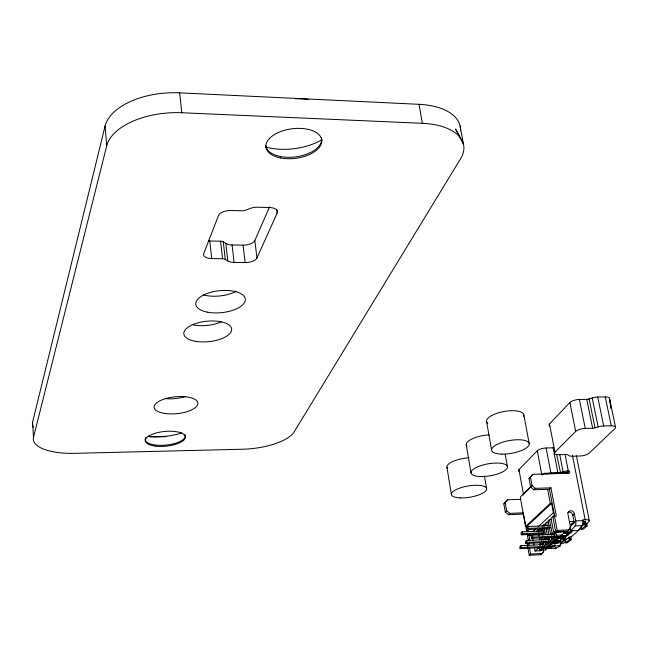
<?xml version="1.0" encoding="UTF-8"?>
<svg xmlns="http://www.w3.org/2000/svg" width="648" height="648" viewBox="0 0 648 648"><rect width="100%" height="100%" fill="white"/><g stroke="black" fill="none" stroke-linecap="round" stroke-linejoin="round"><path stroke-width="0.97" d="M419.037 104.312L422.342 123.306A60.685 31.128 -9.8 0 1 460.598 158.711L294.208 431.827A44.096 16.232 -6.7 0 1 242.668 449.226L74.447 453.341A46.348 17.131 -4.3 0 1 33.494 437.327L32.594 422.172L105.073 126.077A63.844 34.522 -4.1 0 1 179.666 92.85L419.037 104.312A60.369 31.614 -9.8 0 1 460.445 130.661M33.494 437.327L106.734 145.735L105.073 126.077M256.956 257.985L277.166 213.046A10.498 5.152 -6.7 0 0 269.325 207.514L257.653 207.222A10.522 5.176 -6.4 0 0 249.755 208.583L245.697 210.211A4.544 2.244 -6.1 0 1 242.32 210.794L230.923 210.511A10.554 5.176 -5.9 0 0 218.498 215.557L203.699 253.619A10.141 4.763 -5.6 0 0 211.71 258.593L222.564 258.746A4.301 2.001 -5.8 0 1 225.277 259.386L227.821 260.958A10.036 4.682 -6.1 0 0 234.106 262.432L245.155 262.578A10.012 4.666 -6.3 0 0 256.956 257.985L254.81 240.53L269.633 206.761M551.035 536.665L551.594 539.63L557.499 539.363L559.135 537.152M557.499 539.363L560.083 536.585M554.413 515.071L551.003 518.189L553.578 531.822L554.226 531.239L554.68 533.604L554.024 534.179L554.558 537.014L560.488 536.746L561.581 535.272M560.488 536.746L564.651 532.057L572.087 531.741L570.588 533.045L565.761 533.264M542.822 474.741L544.263 473.315L544.693 473.769L560.674 473.267L560.528 472.53L563.072 471.76A6.934 2.203 -10.6 0 1 568.28 470.894L568.474 470.885A1.247 1.053 45.5 0 1 569.827 472.011A1.247 1.053 45.5 0 1 568.928 473.194L532.737 474.336L530.501 477.22L532.065 485.635L535.353 488.357L550.946 487.823L556.332 516.067L554.494 516.14L552.995 517.509L555.701 531.765L567.648 531.239L570.645 527.918L567.98 514.164A3.54 3.013 47.6 0 1 570.54 510.729A3.54 3.013 47.6 0 1 574.379 513.905L575.748 520.903A4.018 1.693 86.9 0 1 575.1 525.876L570.945 530.825L570.062 527.213L573.877 522.644A1.004 0.421 86.9 0 0 574.039 521.405L572.84 515.273A3.532 3.005 47.6 0 0 567.842 512.406M527.075 543.445L529.23 555.279L540.797 554.712L543.656 551.545L543.316 549.707M540.797 554.712L543.656 551.545M534.495 548.103L535.029 551.027L539.015 547.495L539.533 550.282L545.349 549.998L547.511 547.09M545.349 549.998L548.321 546.888M542.668 542.449L542.951 544.004L542.327 544.555L542.846 547.358L548.686 547.074L550.849 544.158M548.686 547.074L551.221 544.344M545.187 541.858L545.738 544.798L551.602 544.531L552.687 543.065M551.602 544.531L554.696 541.048M548.33 536.495L548.654 542.23L554.534 541.955L556.713 539.023M554.534 541.955L557.653 538.456M550.946 487.823L549.464 489.232L533.895 489.775L530.623 487.061L529.06 478.661L532.737 474.336M526.719 531.644L523.519 514.083L508.445 514.682L505.294 512.074L503.844 503.925L507.36 499.786L520.644 499.292M503.844 503.925L507.36 499.786M581.256 526.751L585.209 523.333L587.015 523.252L588.765 521.745A7.007 2.033 -10.5 0 0 585.152 519.647L582.876 519.745L583.038 520.595A4.018 1.709 86.9 0 1 582.39 525.56L578.202 530.501L570.945 530.825M549.836 426.044A7.128 2.47 -10.8 0 1 549.488 423.954L569.9 402.497A7.347 2.616 -11.2 0 1 579.385 399.452L586.74 399.338A3.159 1.126 -11.3 0 0 589.097 398.941L592.191 397.961A7.347 2.608 -11.4 0 1 597.699 397.03L605.248 396.924A7.339 2.6 -11.5 0 1 609.363 399.192M523.017 495.169A6.739 2.098 -10.1 0 1 523.463 494.286L518.943 469.638L537.281 450.741A6.885 2.292 -10.5 0 1 546.118 447.987L553.068 447.809A2.965 0.988 -10.6 0 0 553.757 447.76M554.955 452.215L575.683 431.43A7.403 2.511 -11 0 1 585.257 428.433L592.653 428.271A3.183 1.085 -11.2 0 0 595.034 427.874L598.145 426.902A7.403 2.503 -11.3 0 1 603.701 425.979L611.299 425.817A7.395 2.495 -11.4 0 1 614.968 428.522L589.113 453.203A7.128 2.333 -10.9 0 1 579.928 456.022L572.605 456.224A7.136 2.341 -10.8 0 1 568.839 455.585L567.599 454.791A3.054 1.004 -10.7 0 0 565.979 454.515L558.811 454.71A7.177 2.373 -10.7 0 1 554.955 452.215L549.488 423.954M529.06 478.661L530.501 477.22M531.303 486.113L520.506 496.781L520.368 497.769L525.601 526.476L526.848 526.427L551.586 503.302L553.384 512.73L538.026 526.832M505.294 512.074L506.631 510.745L505.173 502.597M530.623 487.061L532.065 485.635M523.463 494.286L531.32 486.526M508.445 514.682L509.79 513.37L523.114 512.843M533.895 489.775L535.353 488.357M560.528 472.53L566.968 472.327L568.474 470.885M566.676 473.275L568.013 471.995M525.601 526.476L550.306 503.35L551.586 503.302M544.328 530.842L522.207 531.814L520.984 532.956L521.316 534.819L544.093 533.806M549.593 525.593L527.877 526.524L526.63 527.691L526.97 529.57L549.909 528.574M521.316 534.819L522.547 533.677L544.369 532.713M526.97 529.57L528.217 528.404L550.192 527.456M529.983 534.219L528.517 535.564L532.162 535.402M532.907 531.538L535.831 528.849M543.056 544.604L521.008 545.632L519.785 546.75L520.117 548.621L548.945 547.252L550.217 546.143M548.864 539.452L526.654 540.473L525.407 541.606L525.755 543.494L554.785 542.141L556.073 541.015M534.341 533.409L531.133 536.382L531.481 538.277L560.723 536.949L562.035 535.799M536.52 531.425L537.97 530.096L539.897 530.007M542.263 526.176L543.704 524.856L545.64 524.775M548.548 522.126L546.604 522.207L545.146 523.535L545.511 525.471M551.48 519.453L549.528 519.534L548.062 520.87L550.662 534.697M520.117 548.621L521.34 547.503L543.243 546.466M525.755 543.494L526.994 542.36L549.059 541.339M531.481 538.277L532.745 537.119L554.963 536.123M540.116 545.616L539.833 544.069L540.456 543.51L543.372 543.372M545.883 540.489L545.592 538.934L546.232 538.366L549.164 538.237M551.748 535.288L551.448 533.717L552.096 533.142L555.053 533.004M572.84 515.273L574.379 513.905M529.23 555.279L530.631 554.04L542.222 553.473M555.701 531.765L557.207 530.429L569.179 529.902M554.558 537.014L556.527 535.28L555.984 532.437L557.393 531.19M539.533 550.282L541.404 548.621L547.236 548.346M542.846 547.358L544.288 546.078L550.136 545.802M545.738 544.798L547.196 543.518L553.068 543.243M548.654 542.23L550.12 540.934L556.016 540.659M551.594 539.63L553.076 538.326L558.989 538.059M542.157 549.577L540.821 550.751L535.029 551.027M563.339 530.931L561.921 532.178L555.984 532.437M564.651 532.057L563.331 533.215L569.689 532.931L571.026 531.773L570.127 527.14M569.114 529.254L570.645 527.918M554.494 542.919L555.02 545.689L553.748 546.799L548.402 547.05M558.228 540.732L558.584 542.587L557.758 543.308L551.489 543.599M560.358 537.791L560.885 540.586L560.058 541.307L554.672 541.558M563.671 538.164L564.513 537.435L564.157 535.564M566.32 532.583L566.862 535.394L566.012 536.131L560.585 536.374M565.793 538.294L560.317 543.048L560.455 543.777L565.939 539.031L565.793 538.294L560.269 538.545M582.576 523.754L585.468 521.243L585.622 521.996L581.28 525.755M571.074 536.998L569.309 537.079L564.886 540.894L565.696 542.87L567.454 542.789L571.155 539.622L570.888 538.237A0.98 0.405 86.7 0 1 571.074 536.998L581.637 527.893M566.101 541.283L564.999 542.23A6.772 1.904 -10.2 0 1 560.155 544.19M565.696 542.87L569.381 539.703L571.155 539.622M580.592 527.318A0.988 0.421 86.8 0 1 581.159 527.926L581.434 529.327L585.29 526.014L587.096 525.933L586.813 524.524A0.996 0.429 86.8 0 1 587.015 523.252M587.096 525.933L583.232 529.246L581.434 529.327M547.552 547.204A3.88 1.571 86.7 0 0 549.172 548.508L552.631 546.523M549.172 548.508L556.243 548.168L560.601 545.689L560.058 541.89L558.276 541.971M554.599 540.878L560.885 540.586M558.657 541.623L560.536 541.534M552.307 542.886L558.584 542.587M539.833 544.069L543.713 543.883M548.767 545.989L555.02 545.689M553.497 546.021L560.601 545.689M551.448 533.717L555.385 533.539M554.947 534.211L532.397 535.224L532.745 537.119M566.287 534.47L569.09 534.341L567.608 535.629L563.873 535.799M556.527 535.28L562.464 535.013M561.427 535.637L566.862 535.394M564.108 537.006L566.125 536.917L564.651 538.196L557.361 538.456M558.195 537.719L564.513 537.435M545.592 538.934L549.504 538.755M528.112 540.213L529.886 540.132L529.052 535.54M569.381 539.703L569.114 538.318L570.888 538.237M560.415 539.29L565.939 539.031M585.29 526.014L585.006 524.605L586.813 524.524M575.1 525.876L582.39 525.56M570.775 530.558L573.585 530.437M575.748 520.903L583.038 520.595M569.471 521.591L574.039 521.405M582.649 521.365L585.468 521.243M582.795 522.118L585.622 521.996M574.881 522.815L572.314 522.92L570.791 524.264L573.35 524.151M553.384 512.73L553.935 512.706M544.263 473.315L559.337 472.846A3.321 1.256 8.8 0 1 560.269 473.113M546.985 473.769A6.934 2.211 -10.4 0 1 550.946 473.226L557.936 473.008A2.981 0.956 -10.6 0 0 559.337 472.846M150.174 436.963L166.325 436.614M208.332 240.918A10.093 4.844 -5.6 0 0 209.766 240.999L220.571 241.194A4.277 2.033 -5.7 0 1 223.276 241.842L225.812 243.454A9.987 4.763 -6 0 0 232.073 244.968L243.073 245.155A9.963 4.747 -6.2 0 0 254.81 240.53M106.734 145.735A64.193 34.012 -4.3 0 1 181.788 112.752L422.342 123.306M560.674 473.267L556.624 454.353M506.631 510.745L509.79 513.37M460.469 137.967L455.528 129.025L463.506 144.496L460.08 125.939M615.495 426.959L609.436 398.139L610.991 408.11M605.248 396.924L611.299 425.817M597.699 397.03L603.701 425.979M592.191 397.961L598.145 426.902M589.097 398.941L595.034 427.874M586.74 399.338L592.653 428.271M579.385 399.452L585.257 428.433M569.9 402.497L575.683 431.43M576.404 455.819L589.332 520.862M572.435 455.39L585.152 519.647M565.048 454.41L568.28 470.894M564.319 471.533L564.7 473.502M559.67 454.305L563.072 471.76M553.068 447.809L557.936 473.008M546.118 447.987L550.946 473.226M549.464 489.232L554.648 516.488M554.494 516.14L557.207 530.429M547.641 489.297L550.306 503.35M537.281 450.741L541.858 474.976M549.528 519.534L552.096 533.142M552.72 536.439L553.076 538.326M546.604 522.207L547.341 526.152M547.714 528.12L549.01 535.021M549.383 536.99L550.12 540.934M546.053 528.371L547.325 535.135M523.851 414.971L529.238 443.759M543.704 524.856L544.061 526.784M544.425 528.719L545.511 534.511M546.839 541.647L547.196 543.518M542.627 528.136L543.907 534.997M544.458 537.937L544.822 539.897M541.007 528.468L541.558 531.4M541.922 533.361L542.287 535.313M542.643 537.273L543.194 540.205M543.559 542.165L544.288 546.078M539.395 528.792L539.93 531.676M540.999 537.435L541.534 540.311M537.97 530.096L538.326 532.008M538.682 533.928L539.039 535.847M539.395 537.759L539.752 539.679M541.064 546.766L541.404 548.621M532.697 538.334L533.061 540.286M533.417 542.238L533.952 545.17M527.877 526.524L528.217 528.404M527.237 525.641L528.331 531.579M526.848 526.427L527.853 531.911M527.253 534.568L528.322 540.416M528.647 543.17L529.011 545.146M529.546 548.111L530.631 554.04M526.654 540.473L526.994 542.36M522.207 531.814L522.547 533.677M505.148 454.175L507.425 466.746M521.008 545.632L521.34 547.503M486.535 421.427L491.638 450.239M484.429 475.964L486.632 488.641M466.26 444.941L471.055 472.991M446.934 467.354L451.437 494.667M609.541 398.633L611.032 408.297M276.672 209.231L277.166 213.046M243.073 245.155L245.155 262.578M232.073 244.968L234.106 262.432M225.812 243.454L227.821 260.958M223.276 241.842L225.277 259.386M220.571 241.194L222.564 258.746M209.766 240.999L211.71 258.593M179.666 92.85L181.788 112.752M566.968 472.327A1.239 1.053 45.5 0 1 568.296 473.332M519.364 471.452A6.699 2.179 -10.2 0 1 518.943 469.638M556.243 548.168A3.88 1.588 86.7 0 1 555.101 547.771M585.006 524.605A0.996 0.429 86.8 0 1 585.209 523.333M569.114 538.318A0.98 0.405 86.7 0 1 569.309 537.079M184.615 434.249A20.12 7.403 -5.5 0 1 165.264 445.152A20.12 7.403 -5.5 0 1 145.768 437.546M181.813 432.953A32.943 12.377 -5.5 0 1 148.206 436.226M321.4 137.741A28.123 14.896 -7.2 0 1 296.16 156.8A28.123 14.896 -7.2 0 1 265.729 145.5M321.975 139.741A45.984 24.826 -7.2 0 1 265.461 146.999M295.537 98.82A45.984 24.826 -7.2 0 1 308.731 99.452M33.372 427.348A46.162 17.447 -4.2 0 1 32.594 422.172M236.147 291.333A24.778 11.202 -5.8 0 1 203.48 294.921M221.219 321.87A23.944 10.433 -5.7 0 1 193.379 324.956M185.109 396.714A21.878 8.627 -5.5 0 1 165.191 398.577M447.404 468.269A17.731 5.929 -9.5 0 1 469.014 457.812M467.054 446.31A18.322 6.318 -9.8 0 1 471.339 439.271A18.322 6.318 -9.8 0 1 489.272 434.849M487.733 423.298A18.938 6.739 -10.2 0 1 503.229 411.642A18.938 6.739 -10.2 0 1 523.641 416.3M155.39 446.124A20.129 7.395 -5.6 0 0 185.352 437.108A20.129 7.395 -5.6 0 0 155.18 433.285A20.129 7.395 -5.6 0 0 155.39 446.124M280.463 157.926A28.139 14.88 -7.3 0 0 321.813 140.64A28.139 14.88 -7.3 0 0 279.264 132.119A28.139 14.88 -7.3 0 0 280.463 157.926M207.562 312.19A24.891 11.016 -5.9 0 0 245.317 299.927A24.891 11.016 -5.9 0 0 208.737 292.928A24.891 11.016 -5.9 0 0 207.562 312.19M195.348 341.294A24.049 10.255 -5.8 0 0 231.684 329.678A24.049 10.255 -5.8 0 0 196.174 323.393A24.049 10.255 -5.8 0 0 195.348 341.294M165.046 413.513A21.967 8.473 -5.6 0 0 197.883 403.437A21.967 8.473 -5.6 0 0 165.078 398.771A21.967 8.473 -5.6 0 0 165.046 413.513M460.339 497.915A17.861 5.694 -9.5 0 0 486.664 488.908A17.861 5.694 -9.5 0 0 460.072 487.968A17.861 5.694 -9.5 0 0 460.339 497.915M480.071 476.523A18.452 6.067 -9.8 0 0 507.441 467.038A18.452 6.067 -9.8 0 0 480.168 465.863A18.452 6.067 -9.8 0 0 480.071 476.523M501.941 454.127A19.084 6.472 -10.1 0 0 529.222 443.605A19.084 6.472 -10.1 0 0 500.135 443.062A19.084 6.472 -10.1 0 0 501.941 454.127"/></g></svg>
